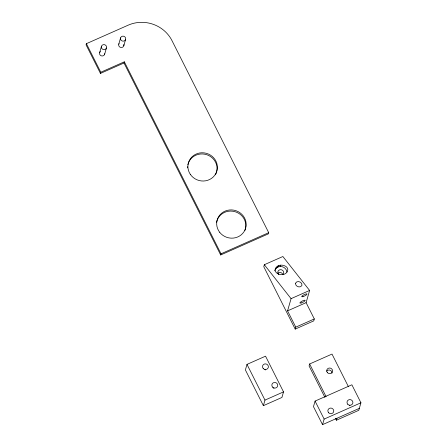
<?xml version="1.0" encoding="UTF-8"?>
<svg xmlns="http://www.w3.org/2000/svg" width="447" height="447" viewBox="0 0 447 447"><rect width="100%" height="100%" fill="white"/><g stroke="black" fill="none" stroke-linecap="round" stroke-linejoin="round"><path stroke-width="0.67" d="M123.998 62.982L220.684 254.969L268.373 233.854L268.708 232.68L172.028 40.699A32.888 31.273 16 0 0 128.2 25.161L86.4 43.672L86.064 44.84L100.452 73.409L123.998 62.982L124.339 61.815L100.787 72.241L100.452 73.409M99.659 52.595L101.48 46.242M104.615 54.35L106.436 48.002A2.632 2.503 16 0 0 103.453 44.644A2.632 2.503 16 0 0 101.977 48.723A2.632 2.503 16 0 0 106.436 48.002M118.762 44.208L120.584 37.861M123.78 45.795L125.601 39.442A2.632 2.503 16 0 0 122.495 36.19A2.632 2.503 16 0 0 121.182 40.319A2.632 2.503 16 0 0 125.601 39.442M220.684 254.969L221.019 253.795L124.339 61.815M264.328 264.725L263.769 266.68L295.204 329.104L313.749 320.89L314.308 318.94L306.106 302.653L309.609 290.444L282.873 256.517L264.328 264.725L291.064 298.652L287.561 310.866L295.763 327.148L295.204 329.104M246.99 364.389L245.397 369.954L263.378 405.669L281.928 397.456L283.521 391.89L265.54 356.175L246.99 364.389L264.976 400.099L263.378 405.669M274.687 270.832A6.275 5.967 16 0 1 275.922 268.558L276.296 267.25C279.911 262.484 291.455 266.39 286.683 272.508C283.068 277.274 271.525 273.368 276.296 267.25M275.922 268.558L277.123 267.524L277.464 266.323M277.123 267.524L278.565 266.825L278.906 265.641M278.565 266.825L280.157 266.518L280.52 265.25M348.47 386.772L332.004 354.08L309.631 363.981L309.073 365.937L324.913 397.394M335.473 418.37L336.407 420.219L358.779 410.312L360.936 402.792L351.873 384.794L315.074 401.082L313.481 406.653L322.544 424.65L359.343 408.357M322.544 424.65L324.142 419.079L315.074 401.082M336.407 420.219L336.965 418.263M221.019 253.795L268.708 232.68M291.064 298.652L309.609 290.444M287.561 310.866L306.106 302.653M295.763 327.148L314.308 318.94M264.976 400.099L283.521 391.89M324.142 419.079L360.936 402.792M309.631 363.981L326.098 396.673M86.4 43.672L100.787 72.241M273.234 388.018A2.961 2.816 16 0 1 273.994 388.141M264.803 369.624A2.961 2.816 16 0 1 265.49 369.971M187.561 167.854A14.796 14.075 16 0 1 187.6 166.619M187.874 164.798A14.796 14.075 16 0 1 207.196 154.869A14.796 14.075 16 0 1 215.454 174.794M104.749 53.713A2.632 2.503 16 0 1 100.966 55.691A2.632 2.503 16 0 1 100.413 51.534M123.825 44.493A2.632 2.503 16 0 1 120.846 47.466A2.632 2.503 16 0 1 119.047 43.622M216.572 222.304A14.796 14.075 16 0 1 234.982 211.688A14.796 14.075 16 0 1 244.9 230.479M280.157 266.518A6.275 5.967 16 0 1 286.968 272.1M278.861 274.626A2.961 2.816 16 0 1 278.47 270.642A2.961 2.816 16 0 1 282.621 270.374A2.961 2.816 16 0 1 283.012 274.357M277.682 273.374A2.961 2.816 16 0 1 282.722 274.324M326.64 371.155A2.961 2.816 16 0 1 332.032 373.066M349.308 405.334A2.961 2.816 16 0 1 350.001 405.68M295.59 283.174C294.858 286.499 300.619 288.566 301.965 285.337C302.692 282.012 296.937 279.945 295.59 283.174M272.676 387.191A2.961 2.816 16 0 0 277.626 386.113A2.961 2.816 16 0 0 274.067 382.515A2.961 2.816 16 0 0 272.676 387.191M263.216 368.501A2.961 2.816 16 0 0 268.228 367.691A2.961 2.816 16 0 0 264.875 363.914A2.961 2.816 16 0 0 263.216 368.501M219.661 232.267A14.796 14.075 16 0 0 245.001 229.87A14.796 14.075 16 0 0 229.585 209.973A14.796 14.075 16 0 0 219.661 232.267M190.293 174.302A14.796 14.075 16 0 0 215.789 173.62A14.796 14.075 16 0 0 201.837 152.773A14.796 14.075 16 0 0 190.293 174.302M302.971 296.629A2.961 0.687 -26.7 0 0 307.016 294.098A2.961 0.687 -26.7 0 0 303.077 295.26A2.961 0.687 -26.7 0 0 302.971 296.629M301.239 302.954A2.961 0.687 -26.7 0 0 305.195 300.418A2.961 0.687 -26.7 0 0 301.161 301.669A2.961 0.687 -26.7 0 0 301.239 302.954M327.422 372.642A2.961 2.816 16 0 0 332.439 371.831A2.961 2.816 16 0 0 329.081 368.054A2.961 2.816 16 0 0 327.422 372.642M328.701 412.804A2.961 2.816 16 0 0 333.652 411.726A2.961 2.816 16 0 0 330.087 408.128A2.961 2.816 16 0 0 328.701 412.804M347.721 404.217A2.961 2.816 16 0 0 352.739 403.406A2.961 2.816 16 0 0 349.381 399.629A2.961 2.816 16 0 0 347.721 404.217"/></g></svg>
